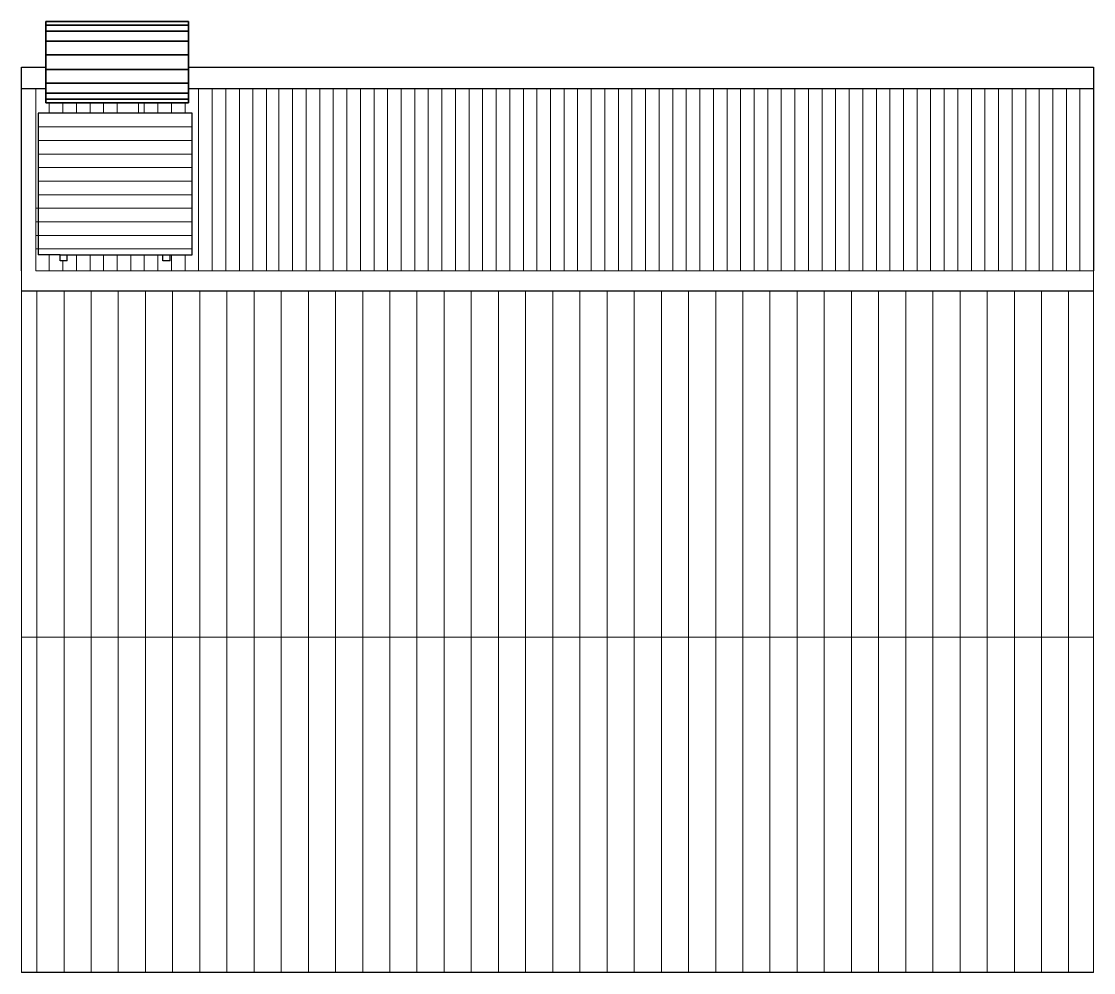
# Model space of a CAD drawing. Header units: millimetres. Extents: x 1744 to 5459, y 912 to 2813.
# Drawn here: x 1744 to 2478, y 931 to 1582 of the extents above; entities that cross this region are included whole.
import ezdxf

# ---------------------------------------------------------------- set-up
doc = ezdxf.new("R2010")
doc.units = ezdxf.units.MM
for name, color, linetype, lineweight in [('A-ANNO-SYMB', 3, 'Continuous', 18), ('A-ELEV-MBE1', 7, 'Continuous', 35), ('A-ELEV-MBE2', 4, 'Continuous', 25), ('A-ELEV-PATT', 8, 'Continuous', 18), ('A-FLOR-PATT', 8, 'Continuous', 18)]:
    doc.layers.add(name, color=color, linetype=linetype, lineweight=lineweight)

msp = doc.modelspace()

# ---------------------------------------------------------------- hatches: boundary and pattern name
at = {"layer": 'A-ELEV-PATT'}
h = msp.add_hatch(dxfattribs=at)
h.set_pattern_fill('LINE', color=0, scale=5.85311, angle=90, style=0)
h.set_pattern_definition([(90, (-51803.033, 1855.288), (-18.5836245, 6e-15), [])])
h.paths.add_polyline_path([(2478.216, 1397.575), (1744.425, 1397.575), (1744.425, 1160.485), (2478.216, 1160.485)])
h.paths.add_polyline_path([(2478.216, 1160.485), (1744.425, 1160.485), (1744.425, 930.848), (2478.216, 930.848)])

# ---------------------------------------------------------------- linework, layer by layer
at = {"color": 0}
for p, q in [((1861.211, 1519.049), (1755.854, 1519.049)), ((1755.854, 1519.049), (1755.854, 1422.159)), ((1861.211, 1422.159), (1861.211, 1519.049)), ((1770.913, 1422.159), (1755.854, 1422.159)), ((1770.913, 1418.008), (1770.913, 1422.159)), ((1770.913, 1422.159), (1775.79, 1422.159)), ((1775.79, 1418.008), (1770.913, 1418.008)), ((1775.79, 1418.008), (1775.79, 1422.159)), ((1775.79, 1422.159), (1861.211, 1422.159)), ((1841.275, 1418.008), (1841.275, 1422.159)), ((1841.275, 1422.159), (1846.153, 1422.159)), ((1846.153, 1418.008), (1841.275, 1418.008)), ((1846.153, 1418.008), (1846.153, 1422.159))]:
    msp.add_line(p, q, dxfattribs=at)
at = {"layer": 'A-ANNO-SYMB', "color": 0}
for points in [[(1744.425, 930.848), (1744.425, 1411.232)], [(1754.196, 1411.232), (2478.216, 1411.232), (2478.216, 930.848)]]:
    msp.add_lwpolyline(points, dxfattribs=at)
at = {"layer": 'A-ELEV-MBE1', "color": 0}
for p, q in [((1858.77, 1581.927), (1761.217, 1581.927)), ((1761.217, 1526.107), (1761.217, 1581.927)), ((1858.77, 1579.39), (1761.217, 1579.39)), ((1858.77, 1581.927), (1858.77, 1526.107)), ((1858.77, 1575.162), (1761.217, 1575.162)), ((1858.77, 1568.396), (1761.217, 1568.396)), ((1858.77, 1559.093), (1761.217, 1559.093)), ((1858.77, 1548.941), (1761.217, 1548.941)), ((1858.77, 1539.638), (1761.217, 1539.638)), ((1858.77, 1532.873), (1761.217, 1532.873)), ((1858.77, 1528.644), (1761.217, 1528.644)), ((1858.77, 1526.107), (1761.217, 1526.107))]:
    msp.add_line(p, q, dxfattribs=at)
at = {"layer": 'A-ELEV-MBE2', "color": 0}
for p, q in [((1744.425, 1535.982), (1761.217, 1535.982)), ((1858.77, 1535.982), (2478.216, 1535.982)), ((1744.425, 1397.575), (2478.216, 1397.575)), ((2478.216, 930.848), (1744.425, 930.848))]:
    msp.add_line(p, q, dxfattribs=at)
for points in [[(1744.425, 1411.232), (1744.425, 1550.615), (1761.217, 1550.615)], [(1858.77, 1550.615), (2478.216, 1550.615), (2478.216, 1411.232)]]:
    msp.add_lwpolyline(points, dxfattribs=at)
at = {"layer": 'A-ELEV-PATT', "color": 0}
msp.add_line((1744.425, 1160.485), (2478.216, 1160.485), dxfattribs=at)
at = {"layer": 'A-FLOR-PATT', "color": 0, "linetype": 'Continuous'}
for p, q in [((1754.196, 1411.232), (1754.196, 1535.982)), ((1865.699, 1411.232), (1865.699, 1535.982)), ((1874.991, 1411.232), (1874.991, 1535.982)), ((1884.283, 1411.232), (1884.283, 1535.982)), ((1893.575, 1411.232), (1893.575, 1535.982)), ((1902.866, 1411.232), (1902.866, 1535.982)), ((1912.158, 1411.232), (1912.158, 1535.982)), ((1920.701, 1411.231), (1920.701, 1535.982)), ((1929.993, 1411.231), (1929.993, 1535.982)), ((1939.285, 1411.231), (1939.285, 1535.982)), ((1948.577, 1411.231), (1948.577, 1535.982)), ((1957.869, 1411.231), (1957.869, 1535.982)), ((1967.161, 1411.231), (1967.161, 1535.982)), ((1976.453, 1411.231), (1976.453, 1535.982)), ((1985.745, 1411.231), (1985.745, 1535.982)), ((1995.037, 1411.231), (1995.037, 1535.982)), ((2004.329, 1411.231), (2004.329, 1535.982)), ((2013.621, 1411.231), (2013.621, 1535.982)), ((2022.912, 1411.231), (2022.912, 1535.982)), ((2032.204, 1411.231), (2032.204, 1535.982)), ((2041.496, 1411.232), (2041.496, 1535.982)), ((2050.788, 1411.232), (2050.788, 1535.982)), ((2060.08, 1411.232), (2060.08, 1535.982)), ((2069.372, 1411.232), (2069.372, 1535.982)), ((2078.664, 1411.232), (2078.664, 1535.982)), ((2087.956, 1411.232), (2087.956, 1535.982)), ((2097.248, 1411.232), (2097.248, 1535.982)), ((2106.54, 1411.232), (2106.54, 1535.982)), ((2115.832, 1411.232), (2115.832, 1535.982)), ((2125.123, 1411.232), (2125.123, 1535.982)), ((2134.415, 1411.232), (2134.415, 1535.982)), ((2143.707, 1411.232), (2143.707, 1535.982)), ((2152.999, 1411.232), (2152.999, 1535.982)), ((2162.291, 1411.232), (2162.291, 1535.982)), ((2171.583, 1411.232), (2171.583, 1535.982)), ((2180.875, 1411.232), (2180.875, 1535.982)), ((2190.167, 1411.232), (2190.167, 1535.982)), ((2199.459, 1411.232), (2199.459, 1535.982)), ((2208.751, 1411.232), (2208.751, 1535.982)), ((2218.043, 1411.232), (2218.043, 1535.982)), ((2227.334, 1411.232), (2227.334, 1535.982)), ((2236.626, 1411.232), (2236.626, 1535.982)), ((2245.918, 1411.232), (2245.918, 1535.982)), ((2255.21, 1411.232), (2255.21, 1535.982)), ((2264.502, 1411.232), (2264.502, 1535.982)), ((2273.794, 1411.232), (2273.794, 1535.982)), ((2283.086, 1411.232), (2283.086, 1535.982)), ((2292.378, 1411.232), (2292.378, 1535.982)), ((2301.67, 1411.232), (2301.67, 1535.982)), ((2310.962, 1411.232), (2310.962, 1535.982)), ((2320.253, 1411.232), (2320.253, 1535.982)), ((2329.545, 1411.232), (2329.545, 1535.982)), ((2338.837, 1411.232), (2338.837, 1535.982)), ((2348.129, 1411.232), (2348.129, 1535.982)), ((2357.421, 1411.232), (2357.421, 1535.982)), ((2366.713, 1411.232), (2366.713, 1535.982)), ((2376.005, 1411.232), (2376.005, 1535.982)), ((2385.297, 1411.232), (2385.297, 1535.982)), ((2394.589, 1411.232), (2394.589, 1535.982)), ((2403.881, 1411.232), (2403.881, 1535.982)), ((2413.173, 1411.232), (2413.173, 1535.982)), ((2422.464, 1411.232), (2422.464, 1535.982)), ((2431.756, 1411.232), (2431.756, 1535.982)), ((2441.048, 1411.232), (2441.048, 1535.982)), ((2450.34, 1411.232), (2450.34, 1535.982)), ((2459.632, 1411.232), (2459.632, 1535.982)), ((2468.924, 1411.232), (2468.924, 1535.982)), ((1861.211, 1519.049), (1755.854, 1519.049)), ((1763.488, 1519.049), (1763.488, 1525.612)), ((1772.78, 1519.049), (1772.78, 1525.612)), ((1782.072, 1519.049), (1782.072, 1525.612)), ((1791.364, 1519.049), (1791.364, 1525.612)), ((1800.655, 1519.049), (1800.655, 1525.612)), ((1809.947, 1519.049), (1809.947, 1525.612)), ((1824.603, 1519.049), (1824.603, 1525.612)), ((1828.531, 1519.049), (1828.531, 1525.612)), ((1837.823, 1519.049), (1837.823, 1525.612)), ((1847.115, 1519.049), (1847.115, 1525.612)), ((1856.407, 1519.049), (1856.407, 1525.612)), ((1861.211, 1509.757), (1755.854, 1509.757)), ((1861.211, 1500.465), (1755.854, 1500.465)), ((1861.211, 1491.174), (1755.854, 1491.174)), ((1861.211, 1481.882), (1755.854, 1481.882)), ((1861.211, 1472.59), (1755.854, 1472.59)), ((1861.211, 1463.298), (1755.854, 1463.298)), ((1861.211, 1454.006), (1754.196, 1454.006)), ((1861.211, 1444.714), (1754.196, 1444.714)), ((1861.211, 1435.422), (1754.196, 1435.422)), ((1861.211, 1426.21), (1754.196, 1426.21)), ((1763.488, 1411.232), (1763.488, 1422.159)), ((1772.78, 1411.232), (1772.78, 1418.008)), ((1782.072, 1411.232), (1782.072, 1422.159)), ((1791.364, 1411.232), (1791.364, 1422.159)), ((1800.655, 1411.232), (1800.655, 1422.159)), ((1809.947, 1411.232), (1809.947, 1422.159)), ((1819.239, 1411.232), (1819.239, 1422.159)), ((1828.531, 1411.232), (1828.531, 1422.159)), ((1837.823, 1411.232), (1837.823, 1422.159)), ((1847.115, 1411.232), (1847.115, 1422.159)), ((1856.407, 1411.232), (1856.407, 1422.159))]:
    msp.add_line(p, q, dxfattribs=at)

doc.saveas('drawing.dxf')
